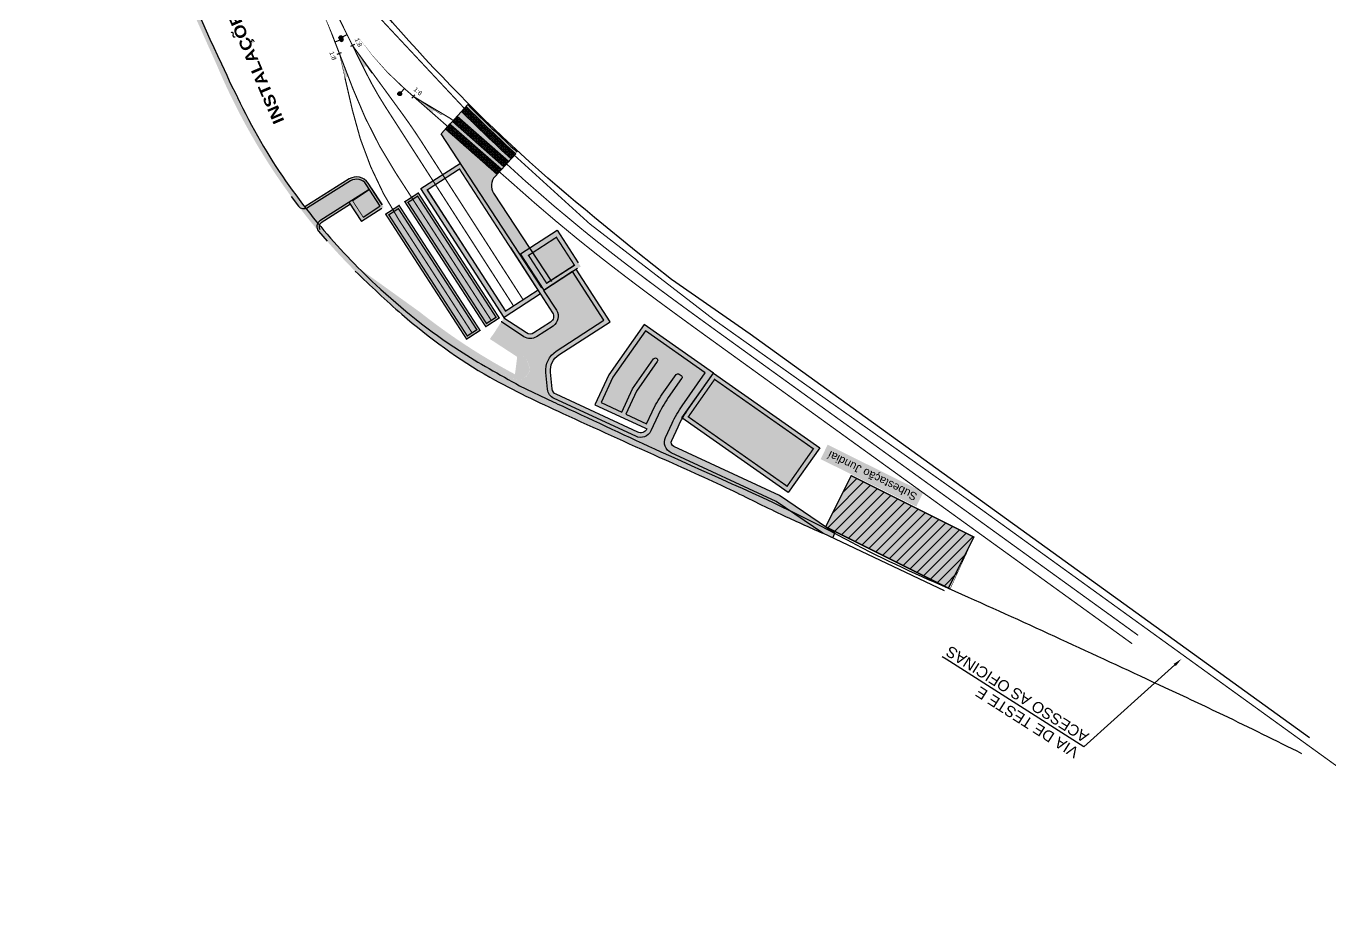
# Model space of a CAD drawing. Header units: metres. Extents: x 286532 to 329498, y 7396783 to 7466136.
# Drawn here: x 308363 to 308934, y 7432788 to 7433181 of the extents above; entities that cross this region are included whole.
import ezdxf
from ezdxf import colors
from ezdxf.entities.mleader import LeaderData, LeaderLine
from ezdxf.enums import TextEntityAlignment as Align
from ezdxf.math import Vec2, Vec3

# ---------------------------------------------------------------- set-up
doc = ezdxf.new("R2010")
doc.units = ezdxf.units.M
doc.header["$LTSCALE"] = 10
doc.linetypes.add('DASHED', pattern=[0.75, 0.5, -0.25])
for name, color, linetype, lineweight in [('_AUXILIAR', 7, 'Continuous', 30), ('_HATCH CALÇADA PÁTIO JUNDIAI', 254, 'Continuous', 30), ('_HATCH PAVIMENTO BASE DE OPERAÇÃO', 253, 'Continuous', 30), ('_HATCH_VIÁRIO JUNDIAI', 252, 'Continuous', 30), ('U-HZ-PATIO-JUNDIAI-VIAS', 7, 'Continuous', 30)]:
    doc.layers.add(name, color=color, linetype=linetype, lineweight=lineweight)
for name, color, linetype in [('_EDIFICACOES_PATIO_JUNDIAI', 40, 'Continuous'), ('_LIMITES', 130, 'FENCELINE2'), ('_VIA DE TESTE', 130, 'Continuous'), ('_ÁREA A DESAPROPRIAR', 11, 'Continuous'), ('TEXTO', 3, 'Continuous'), ('U-HZ-AMV', 3, 'Continuous')]:
    doc.layers.add(name, color=color, linetype=linetype)
doc.layers.add('Subestação', color=7, linetype='Continuous', true_color=0xf5f500)
doc.layers.add('Texto Subestação', color=7, linetype='Continuous', true_color=0xf0f000)
doc.styles.add('ARIAL', font='arial.ttf')
doc.styles.add('ARIAL_NEGRITO', font='ariblk.ttf')
doc.styles.get("Standard").update_dxf_attribs({"font": 'arial.ttf'})
doc.linetypes.add('FENCELINE2', pattern='A,0.25,-0.1,[132,ltypeshp.shx,S=0.1,R=0,X=-0.1,Y=0],-0.1,1', length=1.45)
pattern_1 = [(0, (0, 0), (0, 0.6985000000000001), [0.508, -0.1905]), (90, (0, 0), (-0.6985000000000001, 4.277078946022132e-17), [0.508, -0.1905])]

# ---------------------------------------------------------------- blocks, each defined once
blk = doc.blocks.new('AMV 1_8 - METADE')
at = {"layer": 'U-HZ-AMV'}
h = blk.add_hatch(color=250, dxfattribs=at)
h.dxf.hatch_style = 1
h.paths.add_polyline_path([(10.74000000001979, 1.534285713922665), (2.91038304567337e-11, 4.157563182616286e-12), (10.74000000001979, 4.157563182616286e-12)])
at = {"layer": 'U-HZ-AMV', "ltscale": 5}
blk.add_hatch(color=256, dxfattribs=at).paths.add_polyline_path([(-4.456666666927049, -3.066243269476607, 1), (-6.123333332972834, -3.066243269476607, 1)])
for p, q in [((-5.289999999949941, -2.232909936453715), (-5.289999999949941, 4.157563182616286e-12)), ((2.91038304567337e-11, 1.000000000004158), (-2.91038304567337e-11, -0.9999999999958424))]:
    blk.add_line(p, q, dxfattribs=at)
at = {"layer": 'U-HZ-AMV', "ltscale": 5, "const_width": 0.2, "flags": 128}
blk.add_lwpolyline([(-5.289999999949941, 4.157563182616286e-12), (14.70000000004075, 4.157563182616286e-12)], dxfattribs=at)
at = {"layer": 'U-HZ-AMV', "const_width": 0.2, "flags": 128}
blk.add_lwpolyline([(2.91038304567337e-11, 4.157563182616286e-12), (14.70000000004075, 2.099999999631629)], dxfattribs=at)
at = {"layer": 'U-HZ-AMV', "ltscale": 5}
blk.add_circle((-5.289999999949941, -3.066243269476607), 0.8333333330228923, dxfattribs=at)
at = {"layer": 'U-HZ-AMV', "style": 'ARIAL'}
blk.add_attdef('1:8', text='', height=2, dxfattribs=at).set_placement((1.818989403545856e-12, 3), align=Align.MIDDLE_CENTER)
blk = doc.blocks.new('A$C266F30CB')
at = {"layer": '_AUXILIAR'}
h = blk.add_hatch(dxfattribs=at)
h.set_pattern_fill('ANGLE', color=30, scale=0.1)
h.set_pattern_definition(pattern_1)
edge = h.paths.add_edge_path()
edge.add_arc((309060.9114227036, 7433651.616615461), 717.4999999701635, 225.0083573738877, 227.4046982952247, ccw=False)
edge.add_line((308553.6363164351, 7433144.193501564), (308555.6685479032, 7433146.40390044))
edge.add_arc((309060.9114227082, 7433651.61661545), 714.4999999644208, 224.9982898516547, 227.4046982943853)
edge.add_line((308577.3266715836, 7433125.63559067), (308575.2962247625, 7433123.427132904))
h = blk.add_hatch(dxfattribs=at)
h.set_pattern_fill('ANGLE', color=30, scale=0.1)
h.set_pattern_definition(pattern_1)
edge = h.paths.add_edge_path()
edge.add_line((308571.1370618779, 7433118.90333278), (308569.1060599391, 7433116.69427123))
edge.add_line((308569.1060599391, 7433116.69427123), (308546.9654644559, 7433136.114930829))
edge.add_arc((308712.8096578295, 7433325.186223004), 251.5000000009292, 228.6174161404287, 228.7443271103692, ccw=False)
edge.add_line((308546.5470760253, 7433136.482741605), (308548.5779832407, 7433138.69170013))
edge.add_arc((308712.8096579663, 7433325.186222883), 248.5000000002166, 228.6320587815642, 228.7443270688993)
edge.add_line((308548.9437252139, 7433138.370254392), (308571.1370618779, 7433118.90333278))
at = {"layer": '_HATCH PAVIMENTO BASE DE OPERAÇÃO'}
h = blk.add_hatch(color=256, dxfattribs=at)
h.dxf.hatch_style = 1
h.paths.add_polyline_path([(308553.6363164352, 7433144.193501564), (308549.5931612644, 7433139.795879647), (308551.6764148989, 7433141.959108501), (308574.1835647846, 7433122.216925106), (308575.2962247627, 7433123.427132902, -0.01045639083161931)])
h = blk.add_hatch(color=256, dxfattribs=at)
h.dxf.hatch_style = 1
h.paths.add_polyline_path([(308556.3459617321, 7433147.140703697), (308555.6685479035, 7433146.40390044, 0.01050032350321714), (308577.3266715834, 7433125.63559067), (308578.0034871902, 7433126.371743259, -0.01051504990565696)])
h = blk.add_hatch(color=256, dxfattribs=at)
h.dxf.hatch_style = 1
h.paths.add_polyline_path([(308549.5931612463, 7433139.795879628), (308548.577983241, 7433138.69170013, 0.0004898628163196319), (308548.943725186, 7433138.370254416), (308571.137061879, 7433118.903332779), (308572.1525628475, 7433120.007863555)])
at = {"layer": '_HATCH_VIÁRIO JUNDIAI', "ltscale": 0.7}
h = blk.add_hatch(color=256, dxfattribs=at)
h.dxf.hatch_style = 1
edge = h.paths.add_edge_path()
edge.add_arc((308712.8096579442, 7433325.186223025), 251.5000000920313, 228.6174161239336, 228.7443270432713, ccw=False)
edge.add_line((308546.5470760255, 7433136.482741605), (308544.6480252207, 7433134.417199451))
edge.add_line((308544.6480252207, 7433134.417199451), (308588.7462449622, 7433067.092880666))
edge.add_line((308588.7462449622, 7433067.092880666), (308592.9958768002, 7433069.724310664))
edge.add_line((308592.9958768002, 7433069.724310664), (308567.6532277186, 7433108.420599122))
edge.add_arc((308572.6723641218, 7433111.70819243), 5.999999999822085, 137.4046983113655, 213.2252698262949, ccw=False)
edge.add_line((308568.2554485862, 7433115.769086071), (308569.1060599427, 7433116.694271227))
edge.add_line((308569.1060599427, 7433116.694271227), (308546.9654642891, 7433136.114930975))
at = {"layer": '_EDIFICACOES_PATIO_JUNDIAI'}
blk.add_lwpolyline([(308571.1370618779, 7433118.90333278), (308569.1060599391, 7433116.69427123), (308546.9654644559, 7433136.114930829, -0.0005537536271917465), (308546.5470760253, 7433136.482741605), (308548.5779832407, 7433138.69170013, 0.0004898628540760939), (308548.9437252139, 7433138.370254392), (308571.1370618779, 7433118.90333278)], format="xyb", dxfattribs=at)
blk.add_lwpolyline([(308551.6764148989, 7433141.959108501), (308549.5931612459, 7433139.795879628), (308572.1525628461, 7433120.007863556), (308574.1835647848, 7433122.216925106)], close=True, dxfattribs=at)
blk.add_arc((309060.9114227526, 7433651.616615497), 713.5000000287584, 224.9949151813536, 227.4046982942477, dxfattribs=at)
at = {"layer": '_HATCH CALÇADA PÁTIO JUNDIAI', "ltscale": 0.7}
blk.add_lwpolyline([(308588.7462449622, 7433067.092880666), (308588.7462449622, 7433067.092880666), (308544.6480252207, 7433134.417199451), (308556.3459617321, 7433147.140703697)], dxfattribs=at)
blk.add_lwpolyline([(308575.2962247625, 7433123.427132904), (308577.3266715836, 7433125.63559067, -0.01050032350349385), (308555.6685479032, 7433146.40390044), (308553.6363164351, 7433144.193501564, 0.01045639083140397), (308575.296224762, 7433123.427132903), (308568.2554485872, 7433115.769086072, 0.3434521224169091), (308567.6532277187, 7433108.420599122), (308592.9288586312, 7433069.832541757)], format="xyb", dxfattribs=at)
blk = doc.blocks.new('A$C35DB650C')
at = {"layer": '_AUXILIAR'}
h = blk.add_hatch(dxfattribs=at)
h.set_pattern_fill('ANGLE', color=30, scale=0.1)
h.set_pattern_definition(pattern_1)
h.paths.add_polyline_path([(308551.6764148989, 7433141.959108501), (308549.5931612459, 7433139.795879628), (308572.1525628461, 7433120.007863556), (308574.1835647848, 7433122.216925106)])
at = {"layer": '_EDIFICACOES_PATIO_JUNDIAI'}
blk.add_lwpolyline([(308551.6764148989, 7433141.959108501), (308549.5931612459, 7433139.795879628), (308572.1525628461, 7433120.007863556), (308574.1835647848, 7433122.216925106)], close=True, dxfattribs=at)
blk = doc.blocks.new('A$C5B173561')
at = {"layer": '_VIA DE TESTE', "lineweight": 30, "const_width": 0.5, "flags": 128}
blk.add_lwpolyline([(309032.974767688, 7432788.300670599), (308779.5819521217, 7432971.187359429, 0.002190393344880833), (308767.1101002917, 7432980.106102801), (308664.0204116445, 7433053.146115814, -0.08097453129064323), (308469.303681388, 7433245.006949365, -0.01736818000461389), (308459.550670006, 7433259.371855842), (308447.7551283861, 7433278.114185586)], format="xyb", dxfattribs=at)
at = {"layer": 'U-HZ-PATIO-JUNDIAI-VIAS'}
blk.add_lwpolyline([(308434.4679830499, 7433304.794634335, 0, 0, 0), (308491.3712939101, 7433190.533381771, 0, 0.4999999999999999, -0.02379648120327077), (308497.117825634, 7433177.471804647, 0.4999999999999999, 0.4999999999999999, 0), (308506.0787801734, 7433154.153350589, 0.4999999999999999, 0.4999999999999999, 0.05209010959887896), (308524.9364696328, 7433117.118708035, 0.4999999999999999, 0.4999999999999999, 0), (308566.617721467, 7433052.808635474, 0, 0, 0)], format="xyseb", dxfattribs=at)
blk = doc.blocks.new('A$C5E787E11')
at = {"layer": 'U-HZ-PATIO-JUNDIAI-VIAS'}
for points in [[(308471.7190409844, 7433229.994899932, 0, 0, 0), (308508.1456821205, 7433177.19915058, 0, 0.4999999999999999, 0.06177769920487793), (308528.605374823, 7433154.214792648, 0.4999999999999999, 0.4999999999999999, 0), (308576.3014460683, 7433112.378105612, 0.4999999999999999, 0.4999999999999999, 0.01267379429535721), (308604.2475925867, 7433088.515251388, 0.4999999999999999, 0.4999999999999999, 0), (308606.2856420372, 7433086.868407452, 0.4999999999999999, 0.4999999999999999, 0), (308608.3388485161, 7433085.221167072, 0.4999999999999999, 0.4999999999999999, 0), (308610.3962736434, 7433083.581964989, 0.4999999999999999, 0.4999999999999999, 0), (308612.4576952357, 7433081.950576292, 0.4999999999999999, 0.4999999999999999, 0), (308614.522893642, 7433080.326773698, 0.4999999999999999, 0.4999999999999999, 0), (308616.5916517664, 7433078.71032769, 0.4999999999999999, 0.4999999999999999, 0), (308618.6637550146, 7433077.101006665, 0.4999999999999999, 0.4999999999999999, 0), (308620.738991103, 7433075.498577214, 0.4999999999999999, 0.4999999999999999, 0), (308622.8171502126, 7433073.902804096, 0.4999999999999999, 0.4999999999999999, 0), (308624.8980247671, 7433072.313450496, 0.4999999999999999, 0.4999999999999999, 0), (308626.981409418, 7433070.73027814, 0.4999999999999999, 0.4999999999999999, 0), (308629.0671010672, 7433069.153047357, 0.4999999999999999, 0.4999999999999999, 0), (308631.1548986165, 7433067.581517326, 0.4999999999999999, 0.4999999999999999, 0), (308633.2446030317, 7433066.015446105, 0.4999999999999999, 0.4999999999999999, 0), (308635.3360172114, 7433064.454590781, 0.4999999999999999, 0.4999999999999999, 0), (308637.4289459636, 7433062.898707545, 0.4999999999999999, 0.4999999999999999, 0), (308639.5231958447, 7433061.347551854, 0.4999999999999999, 0.4999999999999999, 0), (308641.6185750645, 7433059.800878541, 0.4999999999999999, 0.4999999999999999, 0), (308643.7148935669, 7433058.258441796, 0.4999999999999999, 0.4999999999999999, 0), (308645.8119626977, 7433056.719995428, 0.4999999999999999, 0.4999999999999999, 0), (308647.9095953551, 7433055.185292797, 0.4999999999999999, 0.4999999999999999, 0), (308650.0076113895, 7433053.654082886, 0.4999999999999999, 0.4999999999999999, 0), (308652.111508532, 7433052.121988853, 0.4999999999999999, 0.4999999999999999, 0), (308654.2090111293, 7433050.597558185, 0.4999999999999999, 0.4999999999999999, 0), (308656.3063403291, 7433049.075880896, 0.4999999999999999, 0.4999999999999999, 0), (308658.4033149467, 7433047.556710051, 0.4999999999999999, 0.4999999999999999, 0), (308660.4997548074, 7433046.039798734, 0.4999999999999999, 0.4999999999999999, 0), (308662.5954804608, 7433044.524900266, 0.4999999999999999, 0.4999999999999999, 0), (308664.6903132083, 7433043.011768176, 0.4999999999999999, 0.4999999999999999, 0), (308666.7840749737, 7433041.500156315, 0.4999999999999999, 0.4999999999999999, 0), (308670.4079207281, 7433038.884531377, 0.4999999999999999, 0.4999999999999999, 0.0009981394556538468), (308670.4565509643, 7433038.849578416, 0.4999999999999999, 0.4999999999999999, 0), (308670.5682860547, 7433038.768920222, 0.4999999999999999, 0.4999999999999999, 0), (308670.6985367597, 7433038.674897781, 0.4999999999999999, 0.4999999999999999, 0), (308670.8287809888, 7433038.580881542, 0.4999999999999999, 0.4999999999999999, 0), (308670.9590188597, 7433038.486871327, 0.4999999999999999, 0.4999999999999999, 0), (308671.089250438, 7433038.392867003, 0.4999999999999999, 0.4999999999999999, 0), (308671.2194753435, 7433038.298868755, 0.4999999999999999, 0.4999999999999999, 0), (308671.3496939792, 7433038.204876197, 0.4999999999999999, 0.4999999999999999, 0), (308671.4799057341, 7433038.110889685, 0.4999999999999999, 0.4999999999999999, 0), (308671.6101111495, 7433038.016908738, 0.4999999999999999, 0.4999999999999999, 0), (308671.740309721, 7433037.922933627, 0.4999999999999999, 0.4999999999999999, 0), (308671.8705017589, 7433037.82896404, 0.4999999999999999, 0.4999999999999999, 0), (308672.0006868474, 7433037.735000189, 0.4999999999999999, 0.4999999999999999, 0), (308672.1308654185, 7433037.641041669, 0.4999999999999999, 0.4999999999999999, 0), (308672.2610369649, 7433037.547088758, 0.4999999999999999, 0.4999999999999999, 0), (308672.3912017795, 7433037.453141155, 0.4999999999999999, 0.4999999999999999, 0), (308672.5213595325, 7433037.359199007, 0.4999999999999999, 0.4999999999999999, 0), (308672.6515105292, 7433037.265262006, 0.4999999999999999, 0.4999999999999999, 0), (308672.7816543317, 7433037.171330378, 0.4999999999999999, 0.4999999999999999, 0), (308672.9134879462, 7433037.076179211, 0.4999999999999999, 0.4999999999999999, 0), (308846.9760826479, 7432911.446210158, 0, 0, 0)], [(308502.5730728435, 7433159.055785736, 0.4999999999999999, 0.4999999999999999, 0), (308505.8594379758, 7433144.777277799, 0.4999999999999999, 0.4999999999999999, 0.08743106319216722), (308526.1635297576, 7433096.839215048, 0.4999999999999999, 0.4999999999999999, 0), (308558.2261199802, 7433047.369791433, 0, 0, 0)]]:
    blk.add_lwpolyline(points, format="xyseb", dxfattribs=at)
for points, const_width in [([(308492.6036377185, 7433199.725352696), (308512.0095124657, 7433160.758559338, 0.02749679000805672), (308520.1584228045, 7433146.427802674), (308576.2191088855, 7433059.351900175)], 0.5), ([(308580.4231704635, 7433062.058533924), (308536.08283588, 7433130.929875308, 0.01452446508520371), (308527.8707226182, 7433142.906197851), (308505.8899686093, 7433173.046539344)], 0.4999999999999999), ([(308532.5822620387, 7433150.726459512), (308548.4882641943, 7433141.260729524, -0.04338362696723255)], 0.5)]:
    blk.add_lwpolyline(points, format="xyb", dxfattribs=dict(at, const_width=const_width))
at = {"layer": 'U-HZ-AMV', "ltscale": 0.7}
for p, rotation in [((308505.8899686093, 7433173.046539344), 296.4737896117615), ((308532.5822620387, 7433150.726459512), 318.7443270553445)]:
    blk.add_blockref('AMV 1_8 - METADE', p, dxfattribs=dict(at, rotation=rotation)).add_auto_attribs({'1:8': '1:8'})
ref = blk.add_blockref('AMV 1_8 - METADE', (308500.1509433863, 7433169.579386515), dxfattribs=dict(at, xscale=-1, rotation=111.0916637967078))
ref.add_attrib('1:8', '1:8', dxfattribs={"ltscale": 0.7, "height": 1.999999999999998, "rotation": 291.0916637231125, "style": 'ARIAL'}).set_placement((308497.3761100046, 7433168.509131231), align=Align.MIDDLE_CENTER)
blk = doc.blocks.new('A$C6D46399C')
at = {"layer": 'U-HZ-PATIO-JUNDIAI-VIAS', "const_width": 0.5}
blk.add_lwpolyline([(308548.4882641943, 7433141.260729524, -0.04338362696723255), (308568.9355599693, 7433125.231544019, 0.01754136287264469), (308607.0789685048, 7433092.012868623), (308609.107786191, 7433090.373484407), (308611.148902687, 7433088.735943541), (308613.1946097156, 7433087.106077561), (308615.2446894861, 7433085.483664671), (308617.2989265111, 7433083.868480677), (308619.3571076304, 7433082.260299121), (308621.419021972, 7433080.658891422), (308623.4844607608, 7433079.064027124), (308625.5532174862, 7433077.475473893), (308627.6250876847, 7433075.89299774), (308629.6998689233, 7433074.316363152), (308631.777360841, 7433072.745333126), (308633.8573648985, 7433071.179669423), (308635.9396844521, 7433069.619132582), (308638.0241246215, 7433068.063482073), (308640.1104922754, 7433066.512476358), (308642.1985958825, 7433064.965873049), (308644.2882454111, 7433063.423429024), (308646.3792524213, 7433061.884900386), (308648.4714297389, 7433060.350042738), (308650.5645916026, 7433058.818611099), (308652.6585544526, 7433057.290359352), (308654.7571166952, 7433055.762147839), (308656.8516326962, 7433054.23988591), (308658.946400506, 7433052.720065616), (308661.0412396045, 7433051.202440911), (308663.1359703626, 7433049.686765632), (308665.2304137768, 7433048.172793688), (308667.3243914653, 7433046.660279069), (308669.4177255745, 7433045.14897592), (308673.0415712525, 7433042.533351039, 0.001195840592432685), (308673.0823665089, 7433042.504053921), (308673.202118778, 7433042.417608368), (308673.3323413281, 7433042.323606249), (308673.4625591171, 7433042.229609097), (308673.5927721895, 7433042.135616784), (308673.7229805667, 7433042.041629207), (308673.8531839966, 7433041.947646459), (308673.9833827459, 7433041.853668256), (308674.1135763126, 7433041.759694871), (308674.2437651751, 7433041.66572587), (308674.3739488753, 7433041.571761495), (308674.5041276411, 7433041.477801488), (308674.6343011878, 7433041.383845965), (308674.7644697936, 7433041.289894638), (308674.8946331035, 7433041.195947672), (308675.0247912653, 7433041.10200487), (308675.1549440839, 7433041.008066285), (308675.2850917122, 7433040.914131714), (308675.4152339329, 7433040.820201228), (308675.5470669179, 7433040.725050517), (308849.6096616201, 7432915.095081463)], format="xyb", dxfattribs=at)

msp = doc.modelspace()

# ---------------------------------------------------------------- hatches: boundary and pattern name
at = {"layer": '_EDIFICACOES_PATIO_JUNDIAI', "transparency": 33554559}
h = msp.add_hatch(color=256, dxfattribs=at)
h.dxf.hatch_style = 1
h.paths.add_polyline_path([(308513.1537119576, 7433109.990776965), (308517.8855062725, 7433102.690083672), (308510.5848129793, 7433097.958289357), (308505.8530186643, 7433105.258982651)])
h = msp.add_hatch(color=256, dxfattribs=at)
h.dxf.hatch_style = 1
h.paths.add_polyline_path([(308534.3941395099, 7433107.123018472), (308530.1983387662, 7433104.403596453), (308564.5198210948, 7433051.448924464), (308568.7156218388, 7433054.168346484)])
h = msp.add_hatch(color=256, dxfattribs=at)
h.dxf.hatch_style = 1
h.paths.add_polyline_path([(308526.0025380226, 7433101.684174433), (308521.8067372794, 7433098.964752413), (308556.1282196084, 7433046.010080423), (308560.3240203515, 7433048.729502445)])
h = msp.add_hatch(color=256, dxfattribs=at)
h.dxf.hatch_style = 1
h.paths.add_polyline_path([(308595.1015541098, 7433089.132570535), (308602.9878779679, 7433076.96474838), (308590.8200558122, 7433069.078424522), (308582.9337319537, 7433081.246246677)])
h = msp.add_hatch(color=256, dxfattribs=at)
h.dxf.hatch_style = 1
h.paths.add_polyline_path([(308664.3212168363, 7433027.009861682), (308707.5330540423, 7432996.668847769), (308696.0402457426, 7432980.300727617), (308652.8284085359, 7433010.641741528)])
h = msp.add_hatch(color=256, dxfattribs=at)
h.dxf.hatch_style = 1
h.paths.add_polyline_path([(308724.1022942911, 7432984.898254776), (308777.7739767517, 7432958.077544464), (308766.5986807885, 7432935.714343438), (308712.9269983249, 7432962.535053752)])
at = {"layer": '_HATCH CALÇADA PÁTIO JUNDIAI', "ltscale": 0.7}
h = msp.add_hatch(color=256, dxfattribs=at)
h.dxf.hatch_style = 1
edge = h.paths.add_edge_path()
edge.add_line((308567.1167298609, 7433046.339687108), (308566.0048772691, 7433044.677082672))
edge.add_line((308566.0048772699, 7433044.677082673), (308577.9604682998, 7433036.868026446))
edge.add_line((308577.9604682995, 7433036.868026446), (308576.9940917187, 7433029.236731741))
edge.add_arc((308707.5363115676, 7433274.262827272), 277.6311557698413, 231.6601631947075, 241.95270846403838, ccw=False)
edge.add_line((308535.3148970336, 7433056.504146549), (308508.3117408595, 7433075.908857888))
edge.add_arc((308707.5363115051, 7433274.262827187), 281.1311556653859, 202.8769923017417, 224.8745362285231, ccw=False)
edge.add_line((308448.5184861259, 7433164.971963793), (308420.6853654947, 7433227.134424401))
edge.add_line((308420.6853654948, 7433227.134424401), (308418.8159936203, 7433226.295806338))
edge.add_line((308418.8159936196, 7433226.295806337), (308446.6845347396, 7433164.173763847))
edge.add_arc((308707.5363115076, 7433274.262827188), 283.1311556676532, 202.8815371832922, 224.910974007158)
edge.add_line((308507.0215169175, 7433074.370184851), (308526.4590106851, 7433060.759275995))
edge.add_arc((308720.9860747868, 7433296.992271952), 306.0176580633482, 230.5301064181494, 241.7275674788698)
edge.add_arc((308578.4046907395, 7433031.884408264), 5.000000000310562, 241.7275674844398, 358.6307671259073)
edge.add_arc((308573.5293186776, 7433030.212681692), 9.995211721246687, 8.934157696474946, 54.87223732534716)
edge.add_arc((308573.5261282041, 7433030.209070505), 10.00000102549611, 54.86919198291524, 56.8580992767995)
edge.add_line((308578.9932731976, 7433038.582262616), (308567.1167298616, 7433046.339687109))
edge = h.paths.add_edge_path()
edge.add_line((308603.6539745436, 7433075.232333045), (308601.9822311319, 7433074.134416748))
edge.add_line((308601.9822311316, 7433074.134416747), (308615.7983299785, 7433052.882749781))
edge.add_line((308615.7983299787, 7433052.882749781), (308595.0040187488, 7433039.40534432))
edge.add_arc((308600.4428627879, 7433031.013742835), 9.99999999921925, 122.9484606268129, 185.6070581899402)
edge.add_line((308590.4907090752, 7433030.036687838), (308591.2044642184, 7433022.766471813))
edge.add_arc((308596.1805410744, 7433023.254999309), 4.999999999032299, 185.6070581744973, 245.1073595559043)
edge.add_line((308594.0759445676, 7433018.71950887), (308629.768025969, 7433002.157368382))
edge.add_arc((308631.8726224765, 7433006.692858823), 5.000000000274428, 245.1073595501107, 335.1073595522066)
edge.add_line((308636.4081129183, 7433004.588262316), (308639.5640635433, 7433011.389463327))
edge.add_arc((308684.9189679824, 7432990.34349823), 50.00000003551033, 144.925545878664, 155.1073595462092, ccw=False)
edge.add_line((308643.9986675653, 7433019.075518997), (308649.8423185986, 7433027.398078617))
edge.add_arc((308649.0239125926, 7433027.972719031), 0.9999999990628979, 324.9255458579492, 444.9255458809265)
edge.add_arc((308648.2055065839, 7433028.547359446), 0.9999999997556819, 24.92554583313194, 144.9255458866961)
edge.add_line((308647.3871005765, 7433029.121999861), (308641.3898694405, 7433020.580710625))
edge.add_arc((308682.3101698284, 7432991.848689873), 50.00000000362572, 144.9255458724857, 155.1073595492743)
edge.add_line((308636.9552654164, 7433012.894654953), (308634.5286572554, 7433007.665216398))
edge.add_line((308634.5286572554, 7433007.665216398), (308625.4576763745, 7433011.874409414))
edge.add_line((308625.4576763743, 7433011.874409414), (308630.1342073458, 7433021.952522459))
edge.add_line((308630.1342073461, 7433021.952522459), (308639.2037884978, 7433034.869469316))
edge.add_arc((308638.3855411449, 7433035.44320308), 0.9993493702700619, 324.9628604695116, 468.3833182654717)
edge.add_arc((308638.3838764029, 7433035.44196625), 1.000000008146622, 108.2704541796213, 145.0010621908935)
edge.add_line((308637.5647137186, 7433036.015527505), (308628.3950085957, 7433022.955983544))
edge.add_line((308628.395008596, 7433022.955983543), (308623.6434801983, 7433012.716248015))
edge.add_line((308623.6434801979, 7433012.716248016), (308614.5724993155, 7433016.92544103))
edge.add_line((308614.5724993157, 7433016.925441029), (308619.6990148489, 7433027.973288973))
edge.add_line((308619.6990148491, 7433027.973288973), (308633.9792917268, 7433048.311337053))
edge.add_line((308633.9792917267, 7433048.311337053), (308660.1682839719, 7433029.922843771))
edge.add_line((308660.1682839722, 7433029.922843772), (308650.0858631899, 7433015.563405198))
edge.add_arc((308691.006163527, 7432986.831384476), 49.99999994471086, 144.9255458681154, 155.1073595555739)
edge.add_line((308645.6512591666, 7433007.877349527), (308642.7577995353, 7433001.641827206))
edge.add_arc((308647.2932899758, 7432999.537230698), 4.999999999884126, 155.1073595502413, 245.1073595585813)
edge.add_line((308645.1886934687, 7432995.001740256), (308691.2299917743, 7432973.637268902))
edge.add_line((308691.2299917742, 7432973.637268902), (308711.6028578898, 7432959.802759359))
edge.add_line((308711.6028578898, 7432959.80275936), (308715.9549852917, 7432957.743764298))
edge.add_line((308715.9549852918, 7432957.743764297), (308716.9182280368, 7432959.8195913))
edge.add_line((308716.9182280372, 7432959.8195913), (308692.7137657704, 7432976.256005418))
edge.add_line((308692.7137657701, 7432976.256005418), (308646.4514513733, 7432997.723034522))
edge.add_arc((308647.2932899761, 7432999.537230699), 2.00000000120919, 155.1073595724886, 245.107359570976, ccw=False)
edge.add_line((308645.4790937984, 7433000.379069301), (308648.2600572917, 7433006.372157899))
edge.add_arc((308693.6149616746, 7432985.32619284), 49.99999996826661, 144.925545872728, 155.1073595563374, ccw=False)
edge.add_line((308652.6946613148, 7433014.058213571), (308663.7727828246, 7433029.835734542))
edge.add_line((308663.7727828253, 7433029.835734542), (308633.4917605417, 7433051.097429899))
edge.add_line((308633.4917605412, 7433051.097429899), (308617.9598160996, 7433028.97675006))
edge.add_line((308617.9598160995, 7433028.97675006), (308611.916464536, 7433015.953083456))
edge.add_line((308611.9164645359, 7433015.953083456), (308633.6868186527, 7433005.851020221))
edge.add_line((308633.6868186529, 7433005.851020221), (308634.5939167414, 7433005.43010092))
edge.add_arc((308631.8726224765, 7433006.692858823), 2.999999999499415, 245.1073595210743, 335.1073595817166, ccw=False)
edge.add_line((308630.6098645711, 7433003.97156456), (308594.9177831706, 7433020.533705046))
edge.add_arc((308596.1805410747, 7433023.25499931), 2.99999999879573, 185.607058147065, 245.1073595472929, ccw=False)
edge.add_line((308593.1948949613, 7433022.961882812), (308592.4811398176, 7433030.232098836))
edge.add_arc((308600.4428627854, 7433031.013742835), 7.99999999649024, 122.9484606162012, 185.6070581986638, ccw=False)
edge.add_line((308596.0917875568, 7433037.727024023), (308618.5644190842, 7433052.292198293))
edge.add_line((308618.5644190845, 7433052.292198293), (308603.653974544, 7433075.232333045))
edge = h.paths.add_edge_path()
edge.add_line((308589.3420122233, 7433066.027079225), (308587.6702688113, 7433064.929162929))
edge.add_line((308587.6702688116, 7433064.929162929), (308593.3743413916, 7433056.224117144))
edge.add_arc((308590.8568609472, 7433054.592463932), 2.999999998599177, -57.05153938177318, 32.948460647214915, ccw=False)
edge.add_line((308592.4885141576, 7433052.074983487), (308585.2448794541, 7433047.380170522))
edge.add_arc((308583.6132262419, 7433049.897650966), 2.99999999878641, 236.8485586395086, 302.9484606568201, ccw=False)
edge.add_line((308581.9726646555, 7433047.385966735), (308572.0966609558, 7433053.836694989))
edge.add_line((308572.0966609556, 7433053.83669499), (308571.0083335234, 7433052.158981464))
edge.add_arc((308590.5556383897, 7433081.23465342), 35.03557944742806, 236.0874251365018, 237.5827320726036)
edge.add_line((308571.773721654, 7433051.658794497), (308580.8789569308, 7433045.711510581))
edge.add_arc((308583.6132262423, 7433049.897650966), 4.999999998472647, 236.8485586373587, 302.9484606459781)
edge.add_line((308586.332648262, 7433045.701850224), (308593.5762829656, 7433050.396663188))
edge.add_arc((308590.8568609458, 7433054.592463933), 5.000000000723566, 302.9484606268857, 392.9484606213297)
edge.add_line((308595.0526616891, 7433057.311885952), (308589.3420122237, 7433066.027079225))
h = msp.add_hatch(color=256, dxfattribs=at)
h.dxf.hatch_style = 1
h.paths.add_polyline_path([(308553.0970212602, 7433121.518200211), (308535.8238511473, 7433110.432991982), (308572.3208710927, 7433054.121679398), (308589.8091262366, 7433065.456332552)])
h.paths.add_polyline_path([(308587.0430371312, 7433066.04688404), (308572.9114225826, 7433056.887768503), (308538.5899402527, 7433109.842440492), (308552.7215548021, 7433119.001556031)], flags=16)
h = msp.add_hatch(color=256, dxfattribs=at)
h.dxf.hatch_style = 1
h.paths.add_polyline_path([(308505.0407450183, 7433113.793277074, -0.4090537268798936), (308511.8814970005, 7433112.269559579), (308513.273679923, 7433110.12155824), (308514.1169813797, 7433110.659053013), (308512.7206571503, 7433112.813443983, 0.4001927794101898), (308504.6682840255, 7433114.73619805), (308485.0663371437, 7433102.424515796, 0.0007365891985811256), (308485.5734819862, 7433101.769607194, 0.06446958602067372), (308486.2874305828, 7433102.103441734)])
h = msp.add_hatch(color=256, dxfattribs=at)
h.dxf.hatch_style = 1
h.paths.add_polyline_path([(308517.8855062725, 7433102.690083672), (308510.5848129787, 7433097.958289357), (308505.8530186644, 7433105.258982651), (308513.1537119586, 7433109.990776965)], flags=16)
h.paths.add_polyline_path([(308514.1407606005, 7433110.674209167), (308504.5271239929, 7433104.546768756), (308509.9787340407, 7433096.135470574), (308519.5451597361, 7433102.33575278)])
h = msp.add_hatch(color=256, dxfattribs=at)
h.dxf.hatch_style = 1
h.paths.add_polyline_path([(308528.8152942137, 7433104.698872198), (308564.2245453506, 7433050.065879912), (308570.0986663914, 7433053.873070739), (308534.6894152552, 7433108.506063025)])
h.paths.add_polyline_path([(308530.1983387662, 7433104.403596453), (308564.5198210948, 7433051.448924464), (308568.7156218388, 7433054.168346484), (308534.3941395099, 7433107.123018472)], flags=16)
h = msp.add_hatch(color=256, dxfattribs=at)
h.dxf.hatch_style = 1
h.paths.add_polyline_path([(308505.047244943, 7433103.692428125), (308504.5058042866, 7433104.527817812), (308491.6773012489, 7433096.356681445, 0.1177717484259685), (308490.7080529843, 7433095.354887972, 0.0009777911727140895), (308491.4092927026, 7433094.507969265, -0.1654450802174307), (308492.2147802637, 7433095.513404321)])
h = msp.add_hatch(color=256, dxfattribs=at)
h.dxf.hatch_style = 1
h.paths.add_polyline_path([(308526.2978137675, 7433103.067218987), (308520.4236927268, 7433099.260028158), (308555.8329438643, 7433044.627035871), (308561.707064904, 7433048.4342267)])
h.paths.add_polyline_path([(308526.0025380226, 7433101.684174433), (308521.8067372794, 7433098.964752413), (308556.1282196084, 7433046.010080423), (308560.3240203515, 7433048.729502445)], flags=16)
h = msp.add_hatch(color=256, dxfattribs=at)
h.dxf.hatch_style = 1
h.paths.add_polyline_path([(308595.4201633972, 7433092.318239714), (308579.4761205717, 7433081.984436039), (308589.8099242478, 7433066.040393215), (308605.7539670736, 7433076.374196892)])
h.paths.add_polyline_path([(308602.9878779679, 7433076.96474838), (308590.8200558114, 7433069.078424521), (308582.9337319541, 7433081.246246677), (308595.1015541111, 7433089.132570536)], flags=16)
h = msp.add_hatch(color=256, dxfattribs=at)
h.dxf.hatch_style = 1
h.paths.add_polyline_path([(308710.3191468882, 7432997.156378956), (308663.8336856508, 7433029.795954527), (308652.7555641434, 7433014.01843356, 0.02364786480111846), (308650.2251792091, 7433010.025813475), (308696.5277769277, 7432977.51463477)])
h.paths.add_polyline_path([(308707.5330540423, 7432996.668847769), (308696.0402457426, 7432980.300727617), (308652.8284085359, 7433010.641741528), (308664.3212168363, 7433027.009861682)], flags=16)
at = {"layer": '_HATCH_VIÁRIO JUNDIAI', "ltscale": 0.7}
h = msp.add_hatch(color=256, dxfattribs=at)
h.dxf.hatch_style = 1
h.paths.add_polyline_path([(308513.2778212308, 7433110.115168608), (308511.8814970008, 7433112.269559577, 0.4090537268820444), (308505.0407450185, 7433113.793277072), (308486.2419320387, 7433102.075080319, -0.347433130211362), (308482.4636920789, 7433102.531030857, 0.01204091821613162), (308490.9946185531, 7433091.894902123, -0.4535004299865193), (308491.6773012489, 7433096.356681445)])
h = msp.add_hatch(color=256, dxfattribs=at)
h.dxf.hatch_style = 1
edge = h.paths.add_edge_path()
edge.add_line((308645.2495962959, 7432994.961960243), (308629.8289287959, 7433002.117588368))
edge.add_line((308629.8289287958, 7433002.117588368), (308594.1368473038, 7433018.679728897))
edge.add_line((308594.1368473032, 7433018.679728896), (308576.4688886508, 7433027.260615871))
edge.add_arc((308578.4655935668, 7433031.844628248), 5.000000000006369, 241.7275674758602, 246.4630133822399, ccw=False)
edge.add_arc((308721.0469776393, 7433296.952491977), 306.0176581103356, 230.530106419019, 241.7275674780195, ccw=False)
edge.add_line((308526.519913512, 7433060.719495981), (308507.0824197454, 7433074.330404836))
edge.add_spline(control_points=[(308507.0824197383, 7433074.330404842), (308513.7989669691, 7433067.944434032), (308522.1086932097, 7433060.043697626), (308530.8867296561, 7433052.63165503), (308532.5868552139, 7433051.230348266)], knot_values=[0, 0, 0, 0, 27.80873613103372, 34.40502633602057, 34.40502633602057, 34.40502633602057, 34.40502633602057], degree=3, periodic=0)
edge.add_spline(control_points=[(308532.5868552139, 7433051.230348266), (308543.0945275456, 7433042.569533622), (308563.9902424738, 7433027.771018284), (308601.2381441875, 7433010.611396119), (308629.1215803832, 7432997.866742891), (308646.3287112326, 7432990.214925174), (308649.374359637, 7432988.854739807)], knot_values=[34.40502633602057, 34.40502633602057, 34.40502633602057, 34.40502633602057, 75.17357768256109, 110.7174429400539, 157.2036120696068, 167.2094804437051, 167.2094804437051, 167.2094804437051, 167.2094804437051], degree=3, periodic=0)
edge.add_spline(control_points=[(308649.374359637, 7432988.854739807), (308656.645114717, 7432985.607623483), (308671.4235147055, 7432978.940025643), (308691.8513551413, 7432968.532260537), (308705.5292721242, 7432962.478200131), (308711.6637607165, 7432959.762979345)], knot_values=[167.2094804437051, 167.2094804437051, 167.2094804437051, 167.2094804437051, 191.0960913207091, 215.8401737104608, 235.9626277631472, 235.9626277631472, 235.9626277631472, 235.9626277631472], degree=3, periodic=0)
edge.add_line((308711.6637607165, 7432959.762979345), (308691.2908946009, 7432973.597488889))
edge.add_line((308691.2908946014, 7432973.597488889), (308645.2495962958, 7432994.961960243))
h = msp.add_hatch(color=256, dxfattribs=at)
h.dxf.hatch_style = 1
h.paths.add_polyline_path([(308602.1569929468, 7433074.117958215), (308589.4027685928, 7433065.948309216), (308595.0747016125, 7433057.331148923, -0.4183603287049579), (308593.6371857926, 7433050.356883175), (308586.3935510888, 7433045.662070211, -0.2966877081948722), (308580.9398597577, 7433045.671730568), (308571.0060367213, 7433052.160224731), (308567.2063461866, 7433046.281152242), (308579.0561416386, 7433038.541173568, -0.2121662217877221), (308583.464165894, 7433031.725151512, 0.02634116072949626), (308583.4490204629, 7433032.251391538), (308583.5521140476, 7433030.988348985, 0.01856610721395494), (308583.464165894, 7433031.725151512, -0.5326486980977789), (308576.4688886514, 7433027.260615871), (308594.1368473027, 7433018.679728898, -0.2656136592859726), (308591.2653670456, 7433022.726691798), (308590.5516119024, 7433029.996907824, -0.2804217059178183), (308595.0649215755, 7433039.365564307), (308615.8592328054, 7433052.842969768)])
h = msp.add_hatch(color=256, dxfattribs=at)
h.dxf.hatch_style = 1
edge = h.paths.add_edge_path()
edge.add_line((308629.8289287958, 7433002.117588368), (308645.2495962954, 7432994.961960243))
edge.add_arc((308647.3541928026, 7432999.497450684), 4.99999999998042, 155.1073595607964, 245.1073595574034, ccw=False)
edge.add_line((308642.8187023616, 7433001.602047191), (308645.7121619931, 7433007.837569511))
edge.add_line((308645.7121619931, 7433007.837569511), (308650.1467660182, 7433015.523625187))
edge.add_line((308650.1467660182, 7433015.523625187), (308660.2291867983, 7433029.883063757))
edge.add_line((308660.2291867983, 7433029.883063757), (308634.0401945509, 7433048.271557036))
edge.add_line((308634.0401945509, 7433048.271557036), (308619.7599176755, 7433027.933508959))
edge.add_line((308619.7599176755, 7433027.933508959), (308614.6334021424, 7433016.885661016))
edge.add_line((308614.6334021424, 7433016.885661016), (308623.7043830251, 7433012.676468002))
edge.add_line((308623.7043830251, 7433012.676468002), (308628.4559114227, 7433022.91620353))
edge.add_line((308628.4559114227, 7433022.91620353), (308637.6271313102, 7433035.977904827))
edge.add_arc((308638.4455376644, 7433035.403264169), 1.000000423627137, -34.99992179080499, 144.925545855549, ccw=False)
edge.add_line((308639.2646908383, 7433034.829688608), (308630.1951101725, 7433021.912742444))
edge.add_line((308630.1951101725, 7433021.912742444), (308625.5185792015, 7433011.8346294))
edge.add_line((308625.5185792015, 7433011.8346294), (308634.5895600819, 7433007.625436384))
edge.add_line((308634.5895600819, 7433007.625436384), (308637.0161682452, 7433012.854874942))
edge.add_line((308637.0161682452, 7433012.854874942), (308641.4507722677, 7433020.540930611))
edge.add_line((308641.4507722677, 7433020.540930611), (308647.4480034029, 7433029.082219846))
edge.add_arc((308648.2664094115, 7433028.50757943), 1.000000001122474, 54.92554601716199, 144.9255458756371, ccw=False)
edge.add_line((308648.8410498251, 7433029.32598544), (308649.6594558326, 7433028.751345024))
edge.add_arc((308649.0848154163, 7433027.932939016), 1.000000000414004, -35.0744540197731, 54.925545794159575, ccw=False)
edge.add_line((308649.9032214254, 7433027.358298603), (308644.0595703936, 7433019.035738985))
edge.add_line((308644.0595703936, 7433019.035738985), (308639.6249663696, 7433011.349683312))
edge.add_line((308639.6249663696, 7433011.349683312), (308636.4690157442, 7433004.548482302))
edge.add_arc((308631.9335253029, 7433006.65307881), 5.000000000804139, 245.1082155565128, 335.1073595434003, ccw=False)
edge.add_arc((308629.8289613623, 7433002.117569816), 3.747973465862897e-05, 150.3314497083338, 339.88345748522966, ccw=False)
at = {"layer": 'Subestação', "ltscale": 0.05}
h = msp.add_hatch(dxfattribs=at)
h.set_pattern_fill('ANSI31', color=256)
h.set_pattern_definition([(45, (0, 0), (-2.245064030267288, 2.245064030267288), [])])
h.paths.add_polyline_path([(308777.7739767517, 7432958.077544464), (308767.4397136733, 7432935.526585466), (308712.9256628801, 7432962.532381356), (308724.1022942886, 7432984.898254777)])

# ---------------------------------------------------------------- linework, layer by layer
at = {"layer": '_AUXILIAR', "ltscale": 0.7}
for p, q in [((308504.5117547705, 7433114.641904975), (308485.0663371438, 7433102.424515794)), ((308505.0407450183, 7433113.793277072), (308486.2419320387, 7433102.075080319)), ((308513.2778212312, 7433110.115168608), (308491.6773010714, 7433096.356681332)), ((308518.0529401605, 7433102.747629694), (308511.8814970008, 7433112.269559577)), ((308518.8921003091, 7433103.291514098), (308512.7302570871, 7433112.798632221)), ((308479.1144498939, 7433107.013963498), (308482.220498973, 7433102.807231057)), ((308505.047244943, 7433103.692428125), (308492.2147802635, 7433095.513404321))]:
    msp.add_line(p, q, dxfattribs=at)
at = {"layer": '_AUXILIAR', "linetype": 'Continuous', "ltscale": 0.7}
for points in [[(308588.1308059396, 7433064.368563744), (308572.3208710927, 7433054.121679398), (308535.8238511473, 7433110.432991982), (308553.0970212602, 7433121.518200211)], [(308514.1169813798, 7433110.659053011), (308518.8921003094, 7433103.291514098)], [(308509.9716225658, 7433096.094597727), (308504.5033447723, 7433104.5316126)], [(308589.8099242483, 7433066.040393215), (308579.4761205725, 7433081.98443604), (308595.4201633972, 7433092.318239715), (308604.6773871543, 7433078.035253834)]]:
    msp.add_lwpolyline(points, dxfattribs=at)
for points in [[(308575.0091619997, 7433084.613969934), (308593.435244218, 7433056.18433713, -0.4142135623781486), (308592.5494169841, 7433052.035203472), (308585.3057822808, 7433047.340390507, -0.2966877081694215), (308582.0335674819, 7433047.346186721), (308572.1568389062, 7433053.797388389, -0.002245320594844583), (308572.0968612043, 7433053.836949518, -0.002245320594844583)], [(308716.015888119, 7432957.703984284), (308716.9791308635, 7432959.779811286), (308692.7746685965, 7432976.216225403), (308646.5123542, 7432997.683254507, -0.4142135623863678), (308645.5399966269, 7433000.339289287), (308648.3209601182, 7433006.332377885, -0.04445579471295142), (308652.7555641423, 7433014.018433559), (308663.8336856517, 7433029.795954527), (308633.552663368, 7433051.057649884), (308618.0207189267, 7433028.936970046), (308611.977367363, 7433015.913303442), (308633.7477214801, 7433005.811240207), (308634.6548195684, 7433005.390320906, -0.4142135623452762), (308630.6707673984, 7433003.931784544), (308594.9786859982, 7433020.493925032, -0.2656136646446889), (308593.2557977878, 7433022.922102796), (308592.5420426448, 7433030.192318823, -0.2804217059207595), (308596.1526903835, 7433037.68724401), (308618.6253219105, 7433052.252418278), (308603.7920929064, 7433075.258714726)]]:
    msp.add_lwpolyline(points, format="xyb", dxfattribs=at)
at = {"layer": '_AUXILIAR', "ltscale": 0.7}
msp.add_lwpolyline([(308764.8752145328, 7432934.588596676), (308711.6637607165, 7432959.762979345), (308691.2908946014, 7432973.597488889), (308645.2495962959, 7432994.961960243, -0.4142135623880256), (308642.8187023616, 7433001.602047191), (308645.7121619931, 7433007.837569511, -0.04445579471357153), (308650.1467660182, 7433015.523625187), (308660.2291867983, 7433029.883063757), (308634.0401945534, 7433048.27155704), (308619.7599176755, 7433027.933508959), (308614.6334021424, 7433016.885661016), (308623.7043830247, 7433012.676468001), (308628.4559114227, 7433022.91620353), (308637.6271313102, 7433035.977904827, -0.160977797539602), (308638.1312764049, 7433036.351773512, -0.7231818666226149), (308639.2639433259, 7433034.828623997), (308630.1951101725, 7433021.912742444), (308625.5185792015, 7433011.8346294), (308634.5895600821, 7433007.625436384), (308637.0161682418, 7433012.854874934, -0.04445579472170812), (308641.4507722677, 7433020.540930611), (308647.4480034029, 7433029.082219846, -0.4142135622181556), (308648.8410498251, 7433029.32598544), (308649.6594558326, 7433028.751345024, -0.4142135623541895), (308649.9032214254, 7433027.358298603), (308644.0595703936, 7433019.035738985, 0.04445579470853302), (308639.6249663696, 7433011.349683312), (308636.4690157442, 7433004.548482302, -0.4142135623735835), (308629.8289287958, 7433002.117588368), (308594.1368473952, 7433018.679728855, -0.2656136646563586), (308591.2653670458, 7433022.726691796), (308590.5516119024, 7433029.996907824, -0.2804217059126433), (308595.0649215755, 7433039.365564307), (308615.8592328054, 7433052.842969768), (308602.1569929468, 7433074.117958215), (308589.4027685928, 7433065.948309216), (308595.1135645151, 7433057.272105938, -0.4142135623506477), (308593.6371857928, 7433050.356883175), (308586.3935510892, 7433045.662070211, -0.2966877081678341), (308580.9398597585, 7433045.671730567), (308571.0631311816, 7433052.122932234, -0.001639808193485667), (308571.0083335232, 7433052.158981464, -0.001639808193485667)], format="xyb", dxfattribs=at)
at = {"layer": '_AUXILIAR', "ltscale": 10}
msp.add_lwpolyline([(308663.8336856508, 7433029.795954527), (308710.3191468882, 7432997.156378956), (308696.5277769277, 7432977.51463477), (308650.0423156903, 7433010.154210343)], close=True, dxfattribs=at)
at = {"layer": '_AUXILIAR', "ltscale": 0.7}
for centre, radius, start, end in [((308507.6856962574, 7433109.550137557), 6, 32.94846062852741, 121.9372552990416), ((308507.6856962574, 7433109.550137557), 5, 32.94846062852741, 121.9372552990416), ((308484.6412940816, 7433104.693565558), 3.068958587567821, 217.9264718930534, 301.4367746157715), ((308493.289738648, 7433093.826850298), 3, 122.5122008521138, 220.6238575789215), ((308493.289738648, 7433093.826850298), 2, 122.5122008521138, 220.6238575789215)]:
    msp.add_arc(centre, radius, start, end, dxfattribs=at)
msp.add_spline([(308507.0824197383, 7433074.330404842), (308527.5380127527, 7433055.491760527), (308566.0635176116, 7433027.937927933), (308597.9134839741, 7433012.159905238), (308640.2361490809, 7432992.930866298), (308671.0834862126, 7432978.890141898), (308693.3301404298, 7432968.057044951), (308711.6637607165, 7432959.762979345)], degree=3, dxfattribs=at)
at = {"layer": '_EDIFICACOES_PATIO_JUNDIAI'}
for p, q in [((308513.1537119577, 7433109.990776967), (308505.8530186645, 7433105.258982653)), ((308518.6757113737, 7433101.790821698), (308509.8903601991, 7433096.07109661)), ((308491.0127378575, 7433091.873579348), (308494.7639335339, 7433087.500670652)), ((308604.3048864697, 7433075.465978417), (308589.6626345123, 7433065.933103273))]:
    msp.add_line(p, q, dxfattribs=at)
at = {"layer": '_EDIFICACOES_PATIO_JUNDIAI', "color": 146, "linetype": 'DASHED', "ltscale": 10, "true_color": 0x105689, "const_width": 0.5999999999999999}
msp.add_lwpolyline([(308552.7215548021, 7433119.001556031), (308587.0430371312, 7433066.04688404), (308572.9114225826, 7433056.887768503), (308538.5899402527, 7433109.842440492), (308552.7215548021, 7433119.001556031)], dxfattribs=at)
at = {"layer": '_EDIFICACOES_PATIO_JUNDIAI', "ltscale": 10}
for points, const_width in [([(308513.1537119576, 7433109.990776967), (308517.8855062725, 7433102.690083675), (308510.5848129793, 7433097.958289359), (308505.8530186642, 7433105.258982653), (308513.1537119577, 7433109.990776967)], 0.36), ([(308534.3941395094, 7433107.123018473), (308568.7156218388, 7433054.168346484), (308564.5198210948, 7433051.448924464), (308530.1983387662, 7433104.403596453), (308534.3941395095, 7433107.123018472)], 0.5999999999999999), ([(308560.3240203522, 7433048.729502446), (308556.1282196084, 7433046.010080423), (308521.8067372794, 7433098.964752413), (308526.0025380226, 7433101.684174433), (308560.3240203524, 7433048.729502444)], 0.5999999999999999), ([(308595.1015541098, 7433089.132570535), (308602.9878779679, 7433076.96474838), (308590.8200558122, 7433069.078424522), (308582.9337319533, 7433081.246246676), (308595.1015541098, 7433089.132570535)], 0.5999999999999999), ([(308664.3212168363, 7433027.009861682), (308707.5330540423, 7432996.668847769), (308696.0402457426, 7432980.300727617), (308652.8284085359, 7433010.641741528), (308664.3212168363, 7433027.009861682)], 0.5999999999999999), ([(308724.1022942911, 7432984.898254776), (308777.7739767517, 7432958.077544464), (308766.5986807885, 7432935.714343438), (308712.9269983249, 7432962.535053752), (308724.1022942911, 7432984.898254776)], 0.5999999999999999)]:
    msp.add_lwpolyline(points, dxfattribs=dict(at, const_width=const_width))
at = {"layer": '_EDIFICACOES_PATIO_JUNDIAI'}
for points in [[(308505.8530186646, 7433105.258982653), (308513.1537119579, 7433109.990776967)], [(308510.5848129794, 7433097.958289361), (308517.8855062727, 7433102.690083675)], [(308590.8200558125, 7433069.078424523), (308602.9878779679, 7433076.96474838)]]:
    msp.add_lwpolyline(points, dxfattribs=at)
at = {"layer": '_HATCH CALÇADA PÁTIO JUNDIAI', "ltscale": 0.7, "const_width": 0.5999999999999999}
for points in [[(308534.6894152552, 7433108.506063025), (308570.0986663914, 7433053.873070739), (308564.2245453506, 7433050.065879912), (308528.8152942137, 7433104.698872198)], [(308561.707064904, 7433048.4342267), (308555.8329438643, 7433044.627035871), (308520.4236927268, 7433099.260028158), (308526.2978137675, 7433103.067218987)]]:
    msp.add_lwpolyline(points, close=True, dxfattribs=at)
at = {"layer": '_LIMITES', "ltscale": 0.05, "flags": 128}
msp.add_lwpolyline([(308924.5526221208, 7432870.254309851), (308679.9363652038, 7433046.806502692), (308645.4516351072, 7433070.742865547), (308630.0341792888, 7433082.993456599), (308611.7979499818, 7433097.842213219, -0.06002429721421319), (308493.1189825165, 7433220.361766422, -0.0002387499589575631), (308466.4986237299, 7433253.898772683), (308453.8232511577, 7433275.410479663)], format="xyb", dxfattribs=at)
at = {"layer": '_LIMITES'}
msp.add_lwpolyline([(308579.0161270353, 7433024.219785843), (308593.6286437915, 7433017.243607661)], dxfattribs=at)
at = {"layer": '_LIMITES', "ltscale": 0.05}
for points, knots in [([(308363.1158707773, 7433390.644422094), (308368.1125396976, 7433378.15213538), (308376.7227167102, 7433356.625634102), (308377.1507059161, 7433330.017123802), (308384.6516888263, 7433308.226612037), (308400.1129791364, 7433275.158070221), (308421.5274125829, 7433224.865780018), (308445.418018168, 7433171.082120463), (308466.7990203616, 7433126.694744543), (308490.284841522, 7433094.594998207), (308518.2759127776, 7433065.099828581), (308547.6770866814, 7433041.639884898), (308570.1171207124, 7433029.166381841), (308579.0161270353, 7433024.219785843)], [0, 0, 0, 0, 40.02339305617571, 68.96764711830944, 78.37097583961395, 108.925832213734, 178.4590367757933, 242.3069962527081, 285.6016161337702, 325.8894068891606, 361.0032130831499, 407.44364841617, 437.9637637706294, 437.9637637706294, 437.9637637706294, 437.9637637706294]), ([(308593.6286437915, 7433017.243607661), (308595.0649559983, 7433016.582568465), (308610.8037196868, 7433009.362402057), (308649.9036201449, 7432990.735408156), (308694.5724337826, 7432971.90535302), (308738.1175640271, 7432948.133210243), (308788.7203552892, 7432926.109508785), (308841.197050057, 7432901.69202444), (308889.8870097711, 7432878.999551834), (308909.7263183983, 7432869.137472832), (308921.1312541401, 7432863.468103026)], [454.156960460671, 454.156960460671, 454.156960460671, 454.156960460671, 458.8991056590469, 506.0897682108796, 584.1274025019704, 604.0929719558309, 654.8522143578746, 749.5322111386732, 777.7879712769446, 815.9953321667882, 815.9953321667882, 815.9953321667882, 815.9953321667882])]:
    msp.add_open_spline(points, degree=3, knots=knots, dxfattribs=at)
at = {"layer": '_ÁREA A DESAPROPRIAR'}
msp.add_line((308538.5899402527, 7433109.842440492), (308572.9114225825, 7433056.887768504), dxfattribs=at)
at = {"layer": 'Subestação', "const_width": 0.2, "flags": 128}
msp.add_lwpolyline([(308777.7739767517, 7432958.077544464), (308767.4397136733, 7432935.526585466), (308712.9256628801, 7432962.532381356), (308724.1022942886, 7432984.898254777), (308777.7739767517, 7432958.077544464)], dxfattribs=at)
at = {"layer": 'U-HZ-PATIO-JUNDIAI-VIAS', "const_width": 0.4999999999999999}
for points in [[(308580.4231704635, 7433062.058533924), (308536.08283588, 7433130.929875308, 0.01452446508520371), (308527.8707226182, 7433142.906197851), (308507.2055212667, 7433171.242633694)], [(308849.5939189297, 7432915.106443776), (308675.5470669179, 7433040.725050517), (308675.4152339195, 7433040.820201239), (308675.285091729, 7433040.914131703), (308675.1549440812, 7433041.008066288), (308675.0247912634, 7433041.102004873), (308674.8946330959, 7433041.195947679), (308674.7644697892, 7433041.289894641), (308674.6343012002, 7433041.383845958), (308674.504127635, 7433041.477801491), (308674.3739488705, 7433041.571761498), (308674.2437651781, 7433041.665725869), (308674.1135763214, 7433041.759694866), (308673.9833827384, 7433041.85366826), (308673.8531840014, 7433041.947646455), (308673.7229805685, 7433042.041629205), (308673.592772187, 7433042.135616784), (308673.4625591211, 7433042.229609094), (308673.33234134, 7433042.323606241), (308673.2021187713, 7433042.417608373), (308673.0823665009, 7433042.504053926, -0.001195841103920233), (308673.0415712276, 7433042.533351056), (308669.4177255745, 7433045.14897592), (308668.8128245556, 7433045.58569016)]]:
    msp.add_lwpolyline(points, format="xyb", dxfattribs=at)
at = {"layer": 'U-HZ-PATIO-JUNDIAI-VIAS'}
msp.add_lwpolyline([(308502.5730728435, 7433159.055785736, 0.4999999999999999, 0.4999999999999999, 0), (308505.8594379758, 7433144.777277799, 0.4999999999999999, 0.4999999999999999, 0.08743106319216722), (308526.1635297576, 7433096.839215048, 0.4999999999999999, 0.4999999999999999, 0), (308558.2261199802, 7433047.369791433, 0, 0, 0)], format="xyseb", dxfattribs=at)

# ---------------------------------------------------------------- block references
at = {"layer": '_VIA DE TESTE', "ltscale": 0.05}
for name in ['A$C5B173561', 'A$C5E787E11', 'A$C266F30CB', 'A$C6D46399C', 'A$C35DB650C']:
    msp.add_blockref(name, (0, 0), dxfattribs=at)
at = {"layer": 'U-HZ-AMV', "ltscale": 0.7}
ref = msp.add_blockref('AMV 1_8 - METADE', (308500.1509433863, 7433169.579386515), dxfattribs=dict(at, xscale=-1, rotation=111.0916637967078))
ref.add_attrib('1:8', '1:8', dxfattribs={"ltscale": 0.7, "height": 1.999999999999998, "rotation": 291.0916637231125, "style": 'ARIAL'}).set_placement((308497.3761100046, 7433168.509131231), align=Align.MIDDLE_CENTER)

# ---------------------------------------------------------------- texts
at = {"layer": 'TEXTO', "style": 'ARIAL_NEGRITO'}
msp.add_text('INSTALAÇÕES DA CONCESSIONÁRIA', height=4.999999999999999, rotation=113.0179023704363, dxfattribs=at).set_placement((308476.185508771, 7433140.032227116))
at = {"layer": 'TEXTO', "insert": (308821.6134860619, 7432861.154986866), "char_height": 4.799999999999986, "attachment_point": 1, "rotation": 147.5192813065925}
msp.add_mtext_dynamic_manual_height_columns('VIA DE TESTE E\\PACESSO AS OFICINAS', width=209.995710423538, gutter_width=0, heights=[77.2654020873936], dxfattribs=at)
at = {"layer": 'Texto Subestação', "color": 250, "ltscale": 0.05, "true_color": 0x242424, "insert": (308751.7708423537, 7432973.754927482), "char_height": 3.5, "attachment_point": 1, "rotation": 153.6408448877341, "style": 'ARIAL', "bg_fill": 1, "box_fill_scale": 1.5, "bg_fill_color": 256, "bg_fill_true_color": 15921906, "bg_fill_transparency": 0}
msp.add_mtext_dynamic_manual_height_columns('Subestação Jundiaí', width=43.2390365249283, gutter_width=4362.901603234932, heights=[4.143653326407124], dxfattribs=at)

# ---------------------------------------------------------------- leaders
at = {"layer": 'TEXTO'}
ml = msp.add_multileader_mtext('Standard', dxfattribs=at)
ml.set_content('', color=256)
ml.set_leader_properties()
ml.build(insert=Vec2(0, 0))
ml.multileader.update_dxf_attribs({"text_right_attachment_type": 6, "dogleg_length": 0.36})
ctx = ml.context
ctx.base_point, ctx.char_height, ctx.plane_origin, ctx.plane_x_axis, ctx.plane_y_axis = Vec3(308789.0730731708, 7432948.976072725), 100, Vec3(308881.5284138217, 7432980.9827686), Vec3(0.8435722113441653, -0.5370157579139697), Vec3(0.5370157579139697, 0.8435722113441653)
ctx.right_attachment, ctx.text_align_type = 6, 2
notes = []
notes.append((ctx, [(0, (1, 1, 0), (308825.8249665148, 7432866.308169585), (-0.8435722113441652, 0.5370157579139696), 71.39684259895674, [(0, [(308868.5937547148, 7432904.824657481)], 0, [])])]))
ctx.mtext.insert, ctx.mtext.text_direction, ctx.mtext.rotation, ctx.mtext.alignment, ctx.mtext.flow_direction = Vec3(308817.6110054893, 7432990.080651776), Vec3(0.843572211344165, -0.5370157579139696), 5.716289822563899, 3, 5
for ctx, leaders in notes:
    for number, flags, end, landing, length, lines in leaders:
        leader = LeaderData()
        leader.index, (leader.has_last_leader_line, leader.has_dogleg_vector, leader.attachment_direction) = number, flags
        leader.last_leader_point, leader.dogleg_vector, leader.dogleg_length = Vec3(end), Vec3(landing), length
        for number, points, colour, breaks in lines:
            line = LeaderLine()
            line.index, line.vertices, line.color, line.breaks = number, Vec3.list(points), colors.encode_raw_color(colour), breaks
            leader.lines.append(line)
        ctx.leaders.append(leader)

doc.saveas('drawing.dxf')
